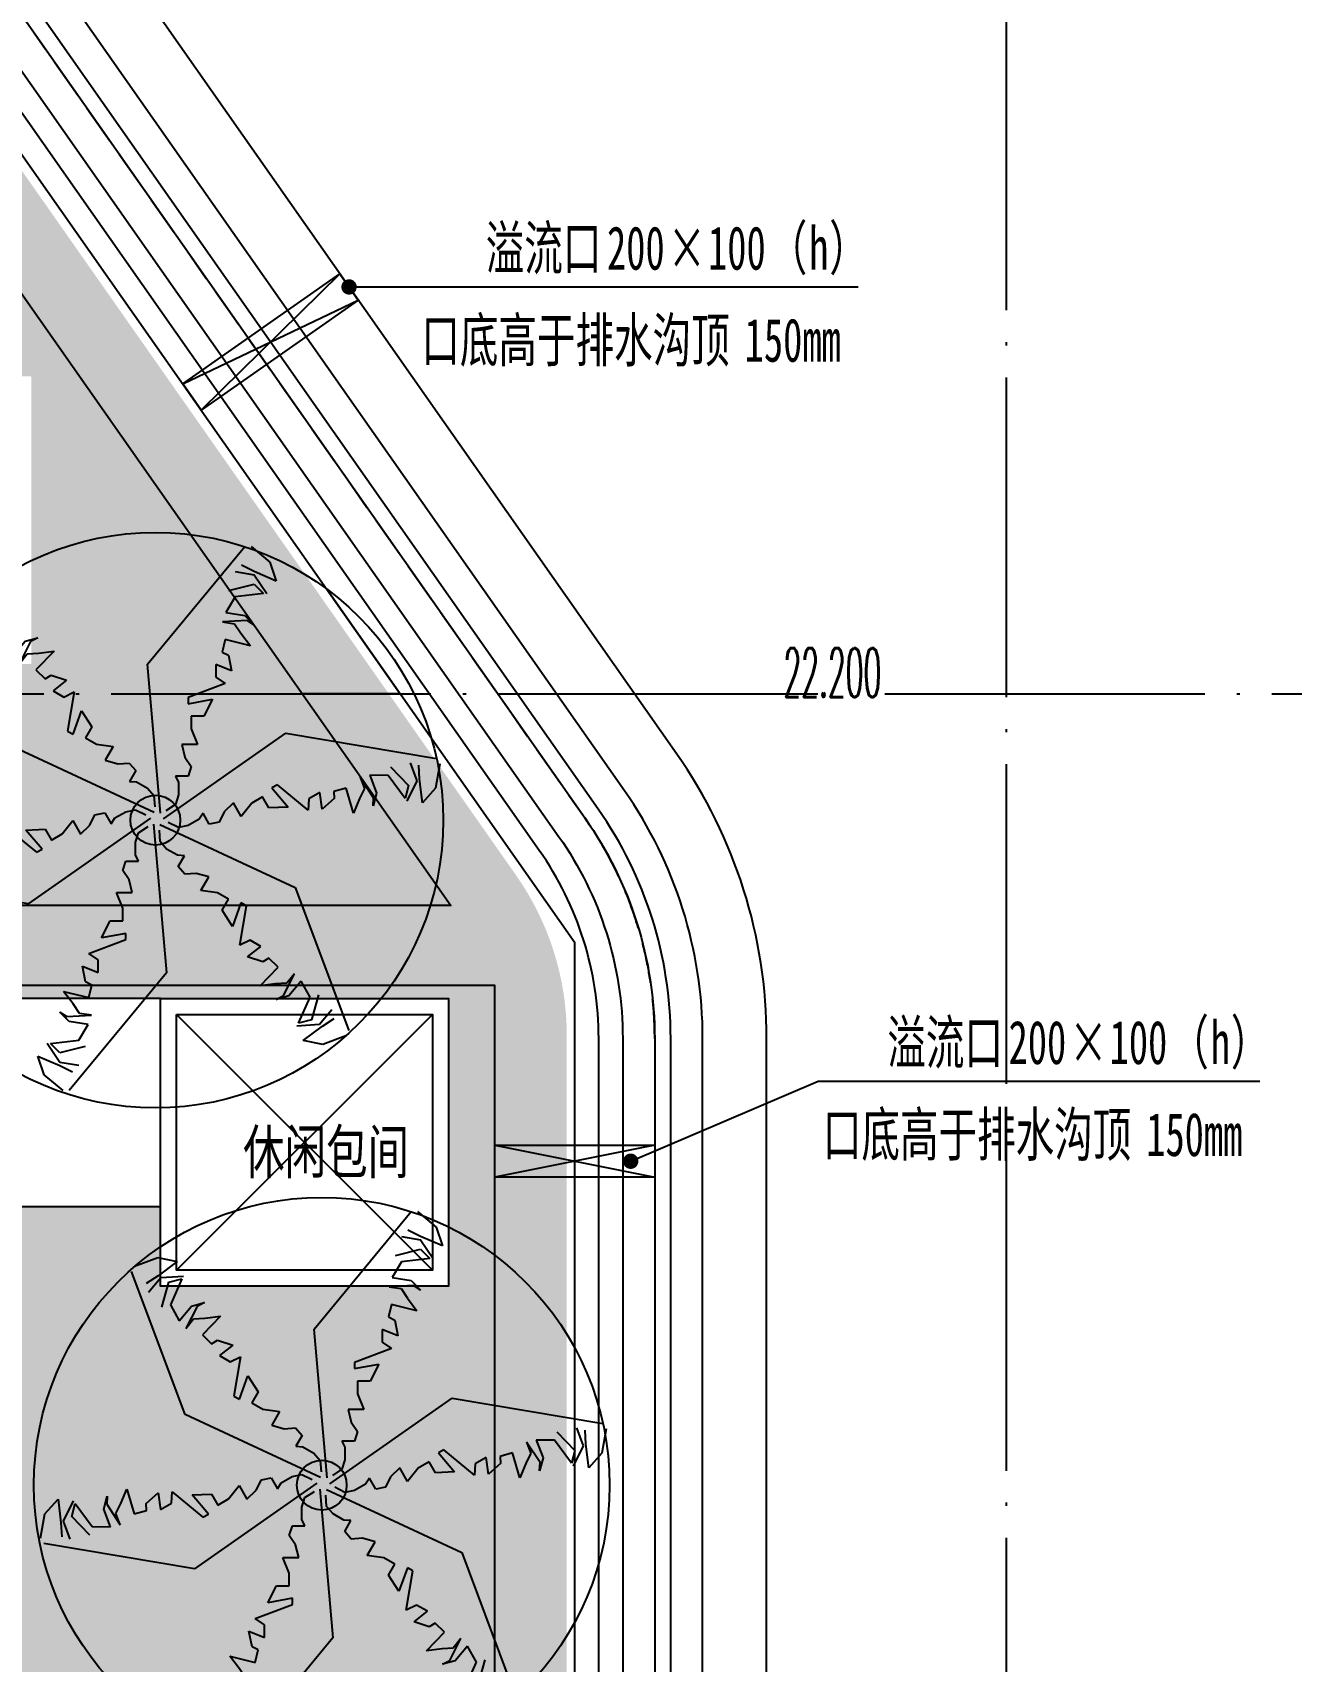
# Model space of a CAD drawing. Header units: millimetres. Extents: x 11476074 to 24729458, y -1239991 to 2813188.
# Drawn here: x 12598206 to 12606079, y 424360 to 434550 of the extents above; entities that cross this region are included whole.
import ezdxf

# ---------------------------------------------------------------- set-up
doc = ezdxf.new("R2010")
doc.units = ezdxf.units.MM
doc.header["$LTSCALE"] = 1000
doc.linetypes.add('DASH', pattern=[0.35, 0.25, -0.1])
doc.linetypes.add('DOTE', pattern=[2.4200000000000004, 2, -0.2, 0.02, -0.2])
for name, color, linetype in [('20220819景观提资', 11, 'Continuous'), ('A-ANNO-TEXT', 7, 'Continuous'), ('A-AXIS', 18, 'DOTE'), ('A-DETL-0001', 1, 'Continuous'), ('AXIS', 3, 'Continuous'), ('HZHZNEWPLOTLAYER#@$TT', 7, 'Continuous'), ('LA-DQ-evergreen', 116, 'Continuous'), ('LA-DQ-evergreen（图块层）', 116, 'Continuous'), ('LA-DQ-Q', 55, 'Continuous'), ('PUB_TEXT', 7, 'Continuous'), ('STAIR', 2, 'Continuous'), ('排水沟', 133, 'Continuous'), ('结构边线', 21, 'DASH')]:
    doc.layers.add(name, color=color, linetype=linetype)
doc.styles.add('_TCH_DIM', font='SIMPLEX.shx', dxfattribs={"width": 0.6, "bigfont": 'GBCBIG.shx'})
doc.styles.add('TITXV', font='', dxfattribs={"width": 0.7})
doc.styles.add('宋体', font='', dxfattribs={"width": 0.65})
doc.styles.get('TITXV').set_extended_font_data('SimSun')
doc.styles.get('宋体').set_extended_font_data('SimSun')

# ---------------------------------------------------------------- blocks, each defined once
blk = doc.blocks.new('假槟榔B')
at = {"layer": 'LA-DQ-Q'}
h = blk.add_hatch(color=256, dxfattribs=at)
edge = h.paths.add_edge_path()
edge.add_arc((-1.435496983584017, 0.3496158451307565), 129.75, 0, 360)
at = {"layer": 'LA-DQ-evergreen'}
for p, q in [((-41.74992257473059, 813.1572121257195, 1.232921340409665e-09), (464.1652411760297, 1427.649988962105, 1.232921340409665e-09)), ((496.9889041874558, 1427.64998894278, 1.232921340409665e-09), (595.4598063915037, 1345.646218211041, 1.232921340409665e-09)), ((414.9297900546808, 1296.443955752649, 1.232921340409665e-09), (513.4006922973786, 1280.043201606255, 1.232921340409665e-09)), ((513.4006922587287, 1296.443955742987, 1.232921340409665e-09), (447.7534530854318, 1329.245464064647, 1.232921340409665e-09)), ((628.2834694415797, 1247.241693313583, 1.232921340409665e-09), (513.4006922587287, 1296.443955742987, 1.232921340409665e-09)), ((513.4006922973786, 1280.043201606255, 1.232921340409665e-09), (579.0480183009058, 1181.638676728122, 1.232921340409665e-09)), ((595.4598063915037, 1345.646218211041, 1.232921340409665e-09), (628.2834694415797, 1247.241693313583, 1.232921340409665e-09)), ((382.1061270432547, 1198.039430855191, 1.232921340409665e-09), (513.4006922780536, 1230.840939167188, 1.232921340409665e-09)), ((513.4006922780536, 1230.840939167188, 1.232921340409665e-09), (562.6361433800776, 1181.638676728122, 1.232921340409665e-09)), ((-713.7527884359006, 368.7508363631787, 1.232921340409665e-09), (-992.9615616814699, 1114.132608778775, 1.232921340409665e-09)), ((-976.5497301660944, 1142.558734818129, 1.232921340409665e-09), (-856.2969303855207, 1186.835152302403, 1.232921340409665e-09)), ((-856.2969303855207, 1186.835152302403, 1.232921340409665e-09), (-754.6642804869916, 1166.059015864157, 1.232921340409665e-09)), ((-754.6642804869916, 1166.059015864157, 1.232921340409665e-09), (-854.716078231344, 1091.16874363285, 1.232921340409665e-09)), ((414.9297900933307, 1165.237922572182, 1.232921340409665e-09), (365.6943389719818, 1083.234151830664, 1.232921340409665e-09)), ((562.6361433800776, 1181.638676728122, 1.232921340409665e-09), (414.9297900933307, 1165.237922572182, 1.232921340409665e-09)), ((-854.716078231344, 1091.16874363285, 1.232921340409665e-09), (-915.9466373242904, 1050.717320939642, 1.232921340409665e-09)), ((-903.9515293913428, 1005.89044076344, 1.232921340409665e-09), (-840.5126085265074, 1082.968366550049, 1.232921340409665e-09)), ((-840.5126085265074, 1082.968366550049, 1.232921340409665e-09), (-722.4681271126028, 1090.618356151157, 1.232921340409665e-09)), ((-835.1425424460322, 928.2620522945654, 1.232921340409665e-09), (-797.9021993542556, 1058.367235311191, 1.232921340409665e-09)), ((-797.9021993542556, 1058.367235311191, 1.232921340409665e-09), (-730.6740645633545, 1076.405255540856, 1.232921340409665e-09)), ((-730.6740645633545, 1076.405255540856, 1.232921340409665e-09), (-790.3237715018913, 940.2874241779791, 1.232921340409665e-09)), ((477.4632868105546, 1041.050535662798, 1.232921340409665e-09), (349.2824640318286, 1034.031889372272, 1.232921340409665e-09)), ((349.2824640318286, 1034.031889372272, 1.232921340409665e-09), (411.8159608070273, 1024.649781516404, 1.232921340409665e-09)), ((365.6943389719818, 1083.234151830664, 1.232921340409665e-09), (464.1652411760297, 1066.833397684386, 1.232921340409665e-09)), ((411.8159608070273, 1024.649781516404, 1.232921340409665e-09), (444.6396237798035, 975.4475190483499, 1.232921340409665e-09)), ((464.1652411760297, 1066.833397684386, 1.232921340409665e-09), (513.4006922780536, 1017.631135235657, 1.232921340409665e-09)), ((513.4006922780536, 1017.631135235657, 1.232921340409665e-09), (477.4632868105546, 1041.050535662798, 1.232921340409665e-09)), ((-790.3237715018913, 940.2874241779791, 1.232921340409665e-09), (-743.924148403341, 856.6463873726316, 1.232921340409665e-09)), ((-680.4852275580633, 933.7243131687865, 1.232921340409665e-09), (-613.2570927669294, 951.762333369581, 1.232921340409665e-09)), ((-613.2570927669294, 951.762333369581, 1.232921340409665e-09), (-651.5075912384782, 932.349327481119, 1.232921340409665e-09)), ((362.5805096856784, 942.6460107653402, 1.232921340409665e-09), (346.1687215759885, 877.0429941605544, 1.232921340409665e-09)), ((493.8750749011524, 909.844502453343, 1.232921340409665e-09), (362.5805096856784, 942.6460107653402, 1.232921340409665e-09)), ((444.6396237798035, 975.4475190483499, 1.232921340409665e-09), (493.8750749011524, 909.844502453343, 1.232921340409665e-09)), ((-743.924148403341, 856.6463873726316, 1.232921340409665e-09), (-680.4852275580633, 933.7243131687865, 1.232921340409665e-09)), ((-651.5075912384782, 932.349327481119, 1.232921340409665e-09), (-709.5196766431909, 817.8321555330185, 1.232921340409665e-09)), ((-709.5196766431909, 817.8321555330185, 1.232921340409665e-09), (-670.1277845064178, 867.2966983966762, 1.232921340409665e-09)), ((-670.1277845064178, 867.2966983966762, 1.232921340409665e-09), (-611.1055438381154, 871.1216931779636, 1.232921340409665e-09)), ((-529.6739393423777, 880.9593362958403, 1.232921340409665e-09), (-623.7281614274252, 783.6556615623413, 1.232921340409665e-09)), ((-611.1055438381154, 871.1216931779636, 1.232921340409665e-09), (-529.6739393423777, 880.9593362958403, 1.232921340409665e-09)), ((346.1687215759885, 877.0429941605544, 1.232921340409665e-09), (378.9922977765091, 860.6422400239389, 1.232921340409665e-09)), ((378.9922977765091, 860.6422400239389, 1.232921340409665e-09), (395.4041726777796, 778.6384692534339, 1.232921340409665e-09)), ((-623.7281614274252, 783.6556615623413, 1.232921340409665e-09), (-575.1201765183359, 736.6411278694868, 1.232921340409665e-09)), ((25.96959606115706, 37.82755668158643, 1.232921340409665e-09), (-41.74992257473059, 813.1572121257195, 1.232921340409665e-09)), ((395.4041726777796, 778.6384692534339, 1.232921340409665e-09), (313.3450585452374, 811.4399775655475, 1.232921340409665e-09)), ((313.3450585452374, 811.4399775655475, 1.232921340409665e-09), (313.3450585645624, 745.8369609800866, 1.232921340409665e-09)), ((-575.1201765183359, 736.6411278694868, 1.232921340409665e-09), (-544.5049187035765, 756.8668016158044, 1.232921340409665e-09)), ((-544.5049187035765, 756.8668016158044, 1.232921340409665e-09), (-465.2816325938329, 730.0780168506317, 1.232921340409665e-09)), ((-465.2816325938329, 730.0780168506317, 1.232921340409665e-09), (-534.7181291179731, 675.4134935470065, 1.232921340409665e-09)), ((362.5805096665863, 713.0354526680894, 1.232921340409665e-09), (168.7524476759136, 640.4137898018816, 1.232921340409665e-09)), ((313.3450585645624, 745.8369609800866, 1.232921340409665e-09), (362.5805096665863, 713.0354526680894, 1.232921340409665e-09)), ((-534.7181291179731, 675.4134935470065, 1.232921340409665e-09), (-477.9042501829099, 642.6119852350093, 1.232921340409665e-09)), ((-477.9042501829099, 642.6119852350093, 1.232921340409665e-09), (-424.8795851545874, 668.8503825281514, 1.232921340409665e-09)), ((-424.8795851545874, 668.8503825281514, 1.232921340409665e-09), (-458.9014112495352, 464.6795254090102, 1.232921340409665e-09)), ((168.7524476759136, 640.4137898018816, 1.232921340409665e-09), (168.7524476952385, 607.6122815092094, 1.232921340409665e-09)), ((168.7524476952385, 607.6122815092094, 1.232921340409665e-09), (296.9331836244091, 631.0316819460131, 1.232921340409665e-09)), ((296.9331836244091, 631.0316819460131, 1.232921340409665e-09), (250.8115618280135, 542.0092648947611, 1.232921340409665e-09)), ((-430.4944717821199, 448.2787712819409, 1.232921340409665e-09), (-386.6858995263465, 570.996245122049, 1.232921340409665e-09)), ((-386.6858995263465, 570.996245122049, 1.232921340409665e-09), (-332.6510357710067, 486.5425404489506, 1.232921340409665e-09)), ((250.8115618280135, 542.0092648947611, 1.232921340409665e-09), (185.1642357858364, 542.0092649044236, 1.232921340409665e-09)), ((185.1642357858364, 542.0092649044236, 1.232921340409665e-09), (185.1642358051613, 476.4062483189628, 1.232921340409665e-09)), ((-458.9014112495352, 464.6795254090102, 1.232921340409665e-09), (-430.4944717821199, 448.2787712819409, 1.232921340409665e-09)), ((-332.6510357710067, 486.5425404489506, 1.232921340409665e-09), (-365.4746988017578, 429.6902883991133, 1.232921340409665e-09)), ((-365.4746988017578, 429.6902883991133, 1.232921340409665e-09), (-308.6608198857866, 396.8887801063247, 1.232921340409665e-09)), ((41.52330281236209, 7.077195489662699, 1.232921340409665e-09), (679.1187213133089, 453.3888466744684, 1.232921340409665e-09)), ((185.1642358051613, 476.4062483189628, 1.232921340409665e-09), (217.9878987972625, 394.4024775582366, 1.232921340409665e-09)), ((679.1187213133089, 453.3888466744684, 1.232921340409665e-09), (1464.242658290314, 322.4998510759324, 1.232921340409665e-09)), ((-8.43785126041621, 39.73283213283867, 1.232921340409665e-09), (-713.7527884359006, 368.7508363631787, 1.232921340409665e-09)), ((-308.6608198857866, 396.8887801063247, 1.232921340409665e-09), (-221.2316397114191, 384.3130207703216, 1.232921340409665e-09)), ((-221.2316397114191, 384.3130207703216, 1.232921340409665e-09), (-262.2611967681441, 313.2477433008607, 1.232921340409665e-09)), ((217.9878987972625, 394.4024775582366, 1.232921340409665e-09), (135.9287846838124, 394.402477567899, 1.232921340409665e-09)), ((135.9287846838124, 394.402477567899, 1.232921340409665e-09), (152.3405727744102, 328.7994609632296, 1.232921340409665e-09)), ((-262.2611967681441, 313.2477433008607, 1.232921340409665e-09), (-197.2414238071069, 294.6592604082543, 1.232921340409665e-09)), ((-197.2414238071069, 294.6592604082543, 1.232921340409665e-09), (-138.2191830808297, 298.4842552088667, 1.232921340409665e-09)), ((-138.2191830808297, 298.4842552088667, 1.232921340409665e-09), (-103.8146679345518, 259.6700985699426, 1.232921340409665e-09)), ((-103.8146679345518, 259.6700985699426, 1.232921340409665e-09), (-136.6383309650701, 202.8178465296514, 1.232921340409665e-09)), ((152.3405727744102, 328.7994609632296, 1.232921340409665e-09), (185.1642357858364, 279.5971985240467, 1.232921340409665e-09)), ((185.1642357858364, 279.5971985240467, 1.232921340409665e-09), (168.7524476952385, 230.3949360850966, 1.232921340409665e-09)), ((1224.364524960984, 278.7598494820995, 1.232921340409665e-09), (1318.418747084448, 181.4561747582629, 1.232921340409665e-09)), ((1325.997174878838, 299.5359859301243, 1.232921340409665e-09), (1361.0291562567, 206.0573059584713, 1.232921340409665e-09)), ((1375.232625980861, 214.2576830509352, 1.232921340409665e-09), (1370.815945842303, 287.5106140370481, 1.232921340409665e-09)), ((1480.654489805689, 294.0737250654493, 1.232921340409665e-09), (1458.872592267813, 167.7935368204489, 1.232921340409665e-09)), ((-136.6383309650701, 202.8178465296514, 1.232921340409665e-09), (-100.0254540275782, 200.6301930129994, 1.232921340409665e-09)), ((-100.0254540275782, 200.6301930129994, 1.232921340409665e-09), (-43.21157511183992, 167.8286846913397, 1.232921340409665e-09)), ((168.7524476952385, 230.3949360850966, 1.232921340409665e-09), (103.1051216530614, 230.3949360850966, 1.232921340409665e-09)), ((103.1051216530614, 230.3949360850966, 1.232921340409665e-09), (119.5169965738896, 197.5934277923079, 1.232921340409665e-09)), ((119.5169965738896, 197.5934277923079, 1.232921340409665e-09), (119.5169965932146, 131.9904111683136, 1.232921340409665e-09)), ((634.7697143969126, 184.7167352853576, 1.232921340409665e-09), (606.3627749292646, 168.3159811584046, 1.232921340409665e-09)), ((794.5759503119625, 53.16754107107408, 1.232921340409665e-09), (634.7697143969126, 184.7167352853576, 1.232921340409665e-09)), ((1136.086733501172, 117.6836790934904, 1.232921340409665e-09), (1065.917996146483, 225.1822047511814, 1.232921340409665e-09)), ((1065.917996146483, 225.1822047511814, 1.232921340409665e-09), (1089.059600765817, 166.3355540413177, 1.232921340409665e-09)), ((1212.369417028036, 233.932969315676, 1.232921340409665e-09), (1116.734342808137, 235.5702353700763, 1.232921340409665e-09)), ((1116.734342808137, 235.5702353700763, 1.232921340409665e-09), (1151.766324205324, 142.0915554467356, 1.232921340409665e-09)), ((1300.426063414896, 114.2158920895308, 1.232921340409665e-09), (1212.369417028036, 233.932969315676, 1.232921340409665e-09)), ((1318.418747084448, 181.4561747582629, 1.232921340409665e-09), (1300.426063414896, 114.2158920895308, 1.232921340409665e-09)), ((1361.0291562567, 206.0573059584713, 1.232921340409665e-09), (1308.63200088474, 100.0027914984385, 1.232921340409665e-09)), ((1390.063605341827, 90.16514837101568, 1.232921340409665e-09), (1375.232625980861, 214.2576830509352, 1.232921340409665e-09)), ((-43.21157511183992, 167.8286846913397, 1.232921340409665e-09), (-8.807157564908266, 129.0144841442816, 1.232921340409665e-09)), ((-8.807157564908266, 129.0144841442816, 1.232921340409665e-09), (-5.017943657934666, 69.97457857767586, 1.232921340409665e-09)), ((119.5169965932146, 131.9904111683136, 1.232921340409665e-09), (103.1051216726191, 82.78821132390294, 1.232921340409665e-09)), ((405.3058369040955, 90.1372051788494, 1.232921340409665e-09), (356.6978520143311, 43.12267146678641, 1.232921340409665e-09)), ((446.3353939608205, 19.07192775781732, 1.232921340409665e-09), (405.3058369040955, 90.1372051788494, 1.232921340409665e-09)), ((500.9409111237619, 88.49993913422804, 1.232921340409665e-09), (446.3353939608205, 19.07192775781732, 1.232921340409665e-09)), ((557.7547900588252, 121.3014474462252, 1.232921340409665e-09), (500.9409111237619, 88.49993913422804, 1.232921340409665e-09)), ((590.5784530702513, 64.44919540605042, 1.232921340409665e-09), (557.7547900588252, 121.3014474462252, 1.232921340409665e-09)), ((606.3627749292646, 168.3159811584046, 1.232921340409665e-09), (690.7349386219867, 69.01790772611275, 1.232921340409665e-09)), ((798.3651641993783, 112.2074466570048, 1.232921340409665e-09), (794.5759503119625, 53.16754107107408, 1.232921340409665e-09)), ((855.1790431344416, 145.0089549401309, 1.232921340409665e-09), (798.3651641993783, 112.2074466570048, 1.232921340409665e-09)), ((867.8016607237514, 57.54292335337959, 1.232921340409665e-09), (855.1790431344416, 145.0089549401309, 1.232921340409665e-09)), ((930.6130719319917, 112.7579093392706, 1.232921340409665e-09), (867.8016607237514, 57.54292335337959, 1.232921340409665e-09)), ((993.4245265459176, 167.972820105264, 1.232921340409665e-09), (928.4047536042053, 149.3843372513074, 1.232921340409665e-09)), ((928.4047536042053, 149.3843372513074, 1.232921340409665e-09), (930.6130719319917, 112.7579093392706, 1.232921340409665e-09)), ((1030.664869695669, 37.86763707897626, 1.232921340409665e-09), (993.4245265459176, 167.972820105264, 1.232921340409665e-09)), ((1062.861023070058, 113.3082968016388, 1.232921340409665e-09), (1030.664869695669, 37.86763707897626, 1.232921340409665e-09)), ((1089.059600765817, 166.3355540413177, 1.232921340409665e-09), (1062.861023070058, 113.3082968016388, 1.232921340409665e-09)), ((1151.766324205324, 142.0915554467356, 1.232921340409665e-09), (1133.773640555097, 74.85127277800348, 1.232921340409665e-09)), ((1133.773640555097, 74.85127277800348, 1.232921340409665e-09), (1136.086733501172, 117.6836790934904, 1.232921340409665e-09)), ((1458.872592267813, 167.7935368204489, 1.232921340409665e-09), (1390.063605341827, 90.16514837101568, 1.232921340409665e-09)), ((-27.29159186966717, 10.88774635340087, 1.232921340409665e-09), (-664.8870104090311, -435.4239048314048, 1.232921340409665e-09)), ((-342.4661411100533, -25.15772962360643, 1.232921340409665e-09), (-316.2675634145271, 27.86952761607245, 1.232921340409665e-09)), ((-316.2675634145271, 27.86952761607245, 1.232921340409665e-09), (-265.4512601776514, 38.25763340643607, 1.232921340409665e-09)), ((-265.4512601776514, 38.25763340643607, 1.232921340409665e-09), (-232.6275971469004, -18.59461863385513, 1.232921340409665e-09)), ((-232.6275971469004, -18.59461863385513, 1.232921340409665e-09), (-212.426595130004, 12.01923614228144, 1.232921340409665e-09)), ((-212.426595130004, 12.01923614228144, 1.232921340409665e-09), (-155.6127162335906, 44.82074443495367, 1.232921340409665e-09)), ((-155.6127162335906, 44.82074443495367, 1.232921340409665e-09), (-104.7964237658307, 55.20874375163112, 1.232921340409665e-09)), ((-104.7964237658307, 55.20874375163112, 1.232921340409665e-09), (-51.77175871841609, 28.97034647781402, 1.232921340409665e-09)), ((103.1051216726191, 82.78821132390294, 1.232921340409665e-09), (53.86967055127025, 49.98670304077677, 1.232921340409665e-09)), ((226.6583060922567, 5.945705720223486, 1.232921340409665e-09), (169.8444271378685, -26.85580258211121, 1.232921340409665e-09)), ((246.8593080705032, 36.55956045759376, 1.232921340409665e-09), (226.6583060922567, 5.945705720223486, 1.232921340409665e-09)), ((279.6829710816965, -20.2926915633725, 1.232921340409665e-09), (246.8593080705032, 36.55956045759376, 1.232921340409665e-09)), ((356.6978520143311, 43.12267146678641, 1.232921340409665e-09), (330.4992743381299, -9.904585763229989, 1.232921340409665e-09)), ((690.7349386219867, 69.01790772611275, 1.232921340409665e-09), (590.5784530702513, 64.44919540605042, 1.232921340409665e-09)), ((-1444.64088134421, -149.8285949580604, 1.232921340409665e-09), (-1375.831894437782, -72.20020651817322, 1.232921340409665e-09)), ((-1375.831894437782, -72.20020651817322, 1.232921340409665e-09), (-1361.000915057259, -196.2927412078716, 1.232921340409665e-09)), ((-1346.797445352422, -188.0923641347326, 1.232921340409665e-09), (-1294.40028996137, -82.03784965537488, 1.232921340409665e-09)), ((-1137.534613243304, -124.1266135842307, 1.232921340409665e-09), (-1119.541929612402, -56.88633092516102, 1.232921340409665e-09)), ((-1119.541929612402, -56.88633092516102, 1.232921340409665e-09), (-1121.855022597127, -99.71873723110184, 1.232921340409665e-09)), ((-1048.629312166013, -95.34335496812128, 1.232921340409665e-09), (-1016.433158772299, -19.90269521658774, 1.232921340409665e-09)), ((-1016.433158772299, -19.90269521658774, 1.232921340409665e-09), (-979.1928156416398, -150.0078782717464, 1.232921340409665e-09)), ((-916.3813610279467, -94.79296747688204, 1.232921340409665e-09), (-853.5699498001486, -39.57798149087466, 1.232921340409665e-09)), ((-853.5699498001486, -39.57798149087466, 1.232921340409665e-09), (-840.9473322110716, -127.0440130969509, 1.232921340409665e-09)), ((-784.1334532760084, -94.24250480427872, 1.232921340409665e-09), (-780.3442393497098, -35.20259920868557, 1.232921340409665e-09)), ((-780.3442393497098, -35.20259920868557, 1.232921340409665e-09), (-620.5380034539849, -166.7517934326315, 1.232921340409665e-09)), ((-676.5032277179416, -51.05296589271165, 1.232921340409665e-09), (-576.3467421468813, -46.48425354354549, 1.232921340409665e-09)), ((-592.1310640058946, -150.3510392960161, 1.232921340409665e-09), (-676.5032277179416, -51.05296589271165, 1.232921340409665e-09)), ((-576.3467421468813, -46.48425354354549, 1.232921340409665e-09), (-543.5230791354552, -103.3365055934992, 1.232921340409665e-09)), ((-543.5230791354552, -103.3365055934992, 1.232921340409665e-09), (-486.7092002197169, -70.53499727183953, 1.232921340409665e-09)), ((-486.7092002197169, -70.53499727183953, 1.232921340409665e-09), (-432.1036830565426, -1.106985905091278, 1.232921340409665e-09)), ((-432.1036830565426, -1.106985905091278, 1.232921340409665e-09), (-391.0741259804927, -72.17226333578583, 1.232921340409665e-09)), ((-391.0741259804927, -72.17226333578583, 1.232921340409665e-09), (-342.4661411100533, -25.15772962360643, 1.232921340409665e-09)), ((-105.2852856891695, -114.0254693251336, 1.232921340409665e-09), (-88.87341074901633, -64.82326948072296, 1.232921340409665e-09)), ((-88.87341074901633, -64.82326948072296, 1.232921340409665e-09), (-39.63795962766744, -32.02176116872579, 1.232921340409665e-09)), ((-11.73788513778709, -19.86261481919792, 1.232921340409665e-09), (55.98163347877562, -795.192270263331, 1.232921340409665e-09)), ((23.03886848851107, -111.0495423108805, 1.232921340409665e-09), (19.24965456221253, -52.00963671528734, 1.232921340409665e-09)), ((22.66956218401901, -21.76789028011262, 1.232921340409665e-09), (727.9844993592706, -350.7858945103362, 1.232921340409665e-09)), ((119.0281346701086, -37.24380190856755, 1.232921340409665e-09), (66.00346968066879, -11.00540461530909, 1.232921340409665e-09)), ((169.8444271378685, -26.85580258211121, 1.232921340409665e-09), (119.0281346701086, -37.24380190856755, 1.232921340409665e-09)), ((330.4992743381299, -9.904585763229989, 1.232921340409665e-09), (279.6829710816965, -20.2926915633725, 1.232921340409665e-09)), ((-1466.422778901411, -276.1087832127232, 1.232921340409665e-09), (-1444.64088134421, -149.8285949580604, 1.232921340409665e-09)), ((-1304.187036122195, -163.4912328958744, 1.232921340409665e-09), (-1286.194352471968, -96.25095024635084, 1.232921340409665e-09)), ((-1210.132814076031, -260.794907619711, 1.232921340409665e-09), (-1304.187036122195, -163.4912328958744, 1.232921340409665e-09)), ((-1286.194352471968, -96.25095024635084, 1.232921340409665e-09), (-1198.137706104433, -215.9680274628336, 1.232921340409665e-09)), ((-1102.502631884767, -217.6052935172338, 1.232921340409665e-09), (-1137.534613243304, -124.1266135842307, 1.232921340409665e-09)), ((-1121.855022597127, -99.71873723110184, 1.232921340409665e-09), (-1051.686285203788, -207.217262898339, 1.232921340409665e-09)), ((-1074.827889822889, -148.3706121981377, 1.232921340409665e-09), (-1048.629312166013, -95.34335496812128, 1.232921340409665e-09)), ((-1051.686285203788, -207.217262898339, 1.232921340409665e-09), (-1074.827889822889, -148.3706121981377, 1.232921340409665e-09)), ((-979.1928156416398, -150.0078782717464, 1.232921340409665e-09), (-914.1730426612776, -131.4193953694776, 1.232921340409665e-09)), ((-914.1730426612776, -131.4193953694776, 1.232921340409665e-09), (-916.3813610279467, -94.79296747688204, 1.232921340409665e-09)), ((-840.9473322110716, -127.0440130969509, 1.232921340409665e-09), (-784.1334532760084, -94.24250480427872, 1.232921340409665e-09)), ((-620.5380034539849, -166.7517934326315, 1.232921340409665e-09), (-592.1310640058946, -150.3510392960161, 1.232921340409665e-09)), ((-105.2852856696118, -179.6284859395819, 1.232921340409665e-09), (-105.2852856891695, -114.0254693251336, 1.232921340409665e-09)), ((57.44328601611778, -149.8637428482762, 1.232921340409665e-09), (23.03886848851107, -111.0495423108805, 1.232921340409665e-09)), ((114.257164951181, -182.6652511602733, 1.232921340409665e-09), (57.44328601611778, -149.8637428482762, 1.232921340409665e-09)), ((-1361.000915057259, -196.2927412078716, 1.232921340409665e-09), (-1356.584234918701, -269.5456721842056, 1.232921340409665e-09)), ((-1311.765463955235, -281.5710440772818, 1.232921340409665e-09), (-1346.797445352422, -188.0923641347326, 1.232921340409665e-09)), ((-1198.137706104433, -215.9680274628336, 1.232921340409665e-09), (-1102.502631884767, -217.6052935172338, 1.232921340409665e-09)), ((-170.9325248622335, -261.6322566906456, 1.232921340409665e-09), (-154.5207367718685, -212.4299942322541, 1.232921340409665e-09)), ((-154.5207367718685, -212.4299942322541, 1.232921340409665e-09), (-88.87341074901633, -212.4299942225916, 1.232921340409665e-09)), ((-88.87341074901633, -212.4299942225916, 1.232921340409665e-09), (-105.2852856696118, -179.6284859395819, 1.232921340409665e-09)), ((150.8700418693479, -184.8529046865879, 1.232921340409665e-09), (114.257164951181, -182.6652511602733, 1.232921340409665e-09)), ((118.0463788385969, -241.7051567171002, 1.232921340409665e-09), (150.8700418693479, -184.8529046865879, 1.232921340409665e-09)), ((152.4508939848747, -280.5193133464782, 1.232921340409665e-09), (118.0463788385969, -241.7051567171002, 1.232921340409665e-09)), ((-664.8870104090311, -435.4239048314048, 1.232921340409665e-09), (-1450.010947386036, -304.5349092328688, 1.232921340409665e-09)), ((-138.1088618703652, -310.8345191200497, 1.232921340409665e-09), (-170.9325248622335, -261.6322566906456, 1.232921340409665e-09)), ((-121.6970737797674, -376.437535715173, 1.232921340409665e-09), (-138.1088618703652, -310.8345191200497, 1.232921340409665e-09)), ((211.4731347307097, -276.6943185555283, 1.232921340409665e-09), (152.4508939848747, -280.5193133464782, 1.232921340409665e-09)), ((276.4929076915141, -295.2828014481347, 1.232921340409665e-09), (211.4731347307097, -276.6943185555283, 1.232921340409665e-09)), ((235.463350615697, -366.3480789078167, 1.232921340409665e-09), (276.4929076915141, -295.2828014481347, 1.232921340409665e-09)), ((-170.9325248622335, -458.4413064565742, 1.232921340409665e-09), (-203.7561878543347, -376.437535715173, 1.232921340409665e-09)), ((-203.7561878543347, -376.437535715173, 1.232921340409665e-09), (-121.6970737797674, -376.437535715173, 1.232921340409665e-09)), ((322.8925307900645, -378.9238382439362, 1.232921340409665e-09), (235.463350615697, -366.3480789078167, 1.232921340409665e-09)), ((379.7064097444527, -411.7253465366084, 1.232921340409665e-09), (322.8925307900645, -378.9238382439362, 1.232921340409665e-09)), ((346.8827467330266, -468.5775985962246, 1.232921340409665e-09), (379.7064097444527, -411.7253465366084, 1.232921340409665e-09)), ((727.9844993592706, -350.7858945103362, 1.232921340409665e-09), (1007.193272585748, -1096.167666945257, 1.232921340409665e-09)), ((-170.9325248622335, -524.0443230612436, 1.232921340409665e-09), (-170.9325248622335, -458.4413064565742, 1.232921340409665e-09)), ((400.9176104303915, -553.0313032595441, 1.232921340409665e-09), (346.8827467330266, -468.5775985962246, 1.232921340409665e-09)), ((444.7261827054899, -430.3138294388773, 1.232921340409665e-09), (400.9176104303915, -553.0313032595441, 1.232921340409665e-09)), ((439.1112960975152, -650.8854406657629, 1.232921340409665e-09), (473.1331221342552, -446.7145836045966, 1.232921340409665e-09)), ((473.1331221342552, -446.7145836045966, 1.232921340409665e-09), (444.7261827054899, -430.3138294388773, 1.232921340409665e-09)), ((-282.7014727201313, -613.0667400931707, 1.232921340409665e-09), (-236.5798508657608, -524.0443230420351, 1.232921340409665e-09)), ((-154.5207367718685, -589.6473396660294, 1.232921340409665e-09), (-282.7014727201313, -613.0667400931707, 1.232921340409665e-09)), ((-236.5798508657608, -524.0443230420351, 1.232921340409665e-09), (-170.9325248622335, -524.0443230612436, 1.232921340409665e-09)), ((-154.5207367718685, -622.4488479587017, 1.232921340409665e-09), (-154.5207367718685, -589.6473396660294, 1.232921340409665e-09)), ((-348.3487987623084, -695.0705108153634, 1.232921340409665e-09), (-154.5207367718685, -622.4488479587017, 1.232921340409665e-09)), ((492.1359611065127, -624.6470434014918, 1.232921340409665e-09), (439.1112960975152, -650.8854406657629, 1.232921340409665e-09)), ((479.5133435172029, -712.1130750075681, 1.232921340409665e-09), (548.949840041576, -657.448551684618, 1.232921340409665e-09)), ((548.949840041576, -657.448551684618, 1.232921340409665e-09), (492.1359611065127, -624.6470434014918, 1.232921340409665e-09)), ((-364.7605868335813, -842.677298161434, 1.232921340409665e-09), (-381.1724617350847, -760.6735274007078, 1.232921340409665e-09)), ((-381.1724617350847, -760.6735274007078, 1.232921340409665e-09), (-299.1133476216346, -793.475035712705, 1.232921340409665e-09)), ((-299.1133476409595, -727.8720191273605, 1.232921340409665e-09), (-348.3487987623084, -695.0705108153634, 1.232921340409665e-09)), ((-299.1133476216346, -793.475035712705, 1.232921340409665e-09), (-299.1133476409595, -727.8720191273605, 1.232921340409665e-09)), ((558.7366296271794, -738.9018597534159, 1.232921340409665e-09), (479.5133435172029, -712.1130750075681, 1.232921340409665e-09)), ((589.3518874803558, -718.6761860070983, 1.232921340409665e-09), (558.7366296271794, -738.9018597534159, 1.232921340409665e-09)), ((637.9598723314703, -765.6907197191613, 1.232921340409665e-09), (589.3518874803558, -718.6761860070983, 1.232921340409665e-09)), ((55.98163347877562, -795.192270263331, 1.232921340409665e-09), (-449.9335302524269, -1409.685047099716, 1.232921340409665e-09)), ((-331.9370106717106, -859.0780523174908, 1.232921340409665e-09), (-364.7605868335813, -842.677298161434, 1.232921340409665e-09)), ((543.9056502466556, -862.9943944624392, 1.232921340409665e-09), (637.9598723314703, -765.6907197191613, 1.232921340409665e-09)), ((665.7393022007309, -914.3843856380554, 1.232921340409665e-09), (723.7513876054436, -799.86721367063, 1.232921340409665e-09)), ((723.7513876054436, -799.86721367063, 1.232921340409665e-09), (684.3594954493456, -849.3317565342877, 1.232921340409665e-09)), ((758.1558593076188, -838.6814455197891, 1.232921340409665e-09), (694.7169384621084, -915.759371306398, 1.232921340409665e-09)), ((804.5554824061692, -922.3224823252531, 1.232921340409665e-09), (758.1558593076188, -838.6814455197891, 1.232921340409665e-09)), ((-479.6433639968745, -891.879560610163, 1.232921340409665e-09), (-348.3487987429835, -924.6810689126141, 1.232921340409665e-09)), ((-430.4079128757585, -957.4825772052864, 1.232921340409665e-09), (-479.6433639968745, -891.879560610163, 1.232921340409665e-09)), ((-348.3487987429835, -924.6810689126141, 1.232921340409665e-09), (-331.9370106717106, -859.0780523174908, 1.232921340409665e-09)), ((625.3372547423933, -853.1567513252376, 1.232921340409665e-09), (543.9056502466556, -862.9943944624392, 1.232921340409665e-09)), ((684.3594954493456, -849.3317565342877, 1.232921340409665e-09), (625.3372547423933, -853.1567513252376, 1.232921340409665e-09)), ((627.4888037291821, -933.797391526401, 1.232921340409665e-09), (665.7393022007309, -914.3843856380554, 1.232921340409665e-09)), ((694.7169384621084, -915.759371306398, 1.232921340409665e-09), (627.4888037291821, -933.797391526401, 1.232921340409665e-09)), ((744.9057754867245, -1058.440313697793, 1.232921340409665e-09), (804.5554824061692, -922.3224823252531, 1.232921340409665e-09)), ((849.3742534082849, -910.2971104418393, 1.232921340409665e-09), (812.1339102392085, -1040.402293497114, 1.232921340409665e-09)), ((-499.1689813544508, -999.6661933828145, 1.232921340409665e-09), (-463.2315758869518, -1023.085593819735, 1.232921340409665e-09)), ((-449.9335302524269, -1048.868455821881, 1.232921340409665e-09), (-499.1689813544508, -999.6661933828145, 1.232921340409665e-09)), ((-463.2315758869518, -1023.085593819735, 1.232921340409665e-09), (-335.0507531277835, -1016.066947509884, 1.232921340409665e-09)), ((-397.5842498643324, -1006.684839663678, 1.232921340409665e-09), (-430.4079128757585, -957.4825772052864, 1.232921340409665e-09)), ((-335.0507531277835, -1016.066947509884, 1.232921340409665e-09), (-397.5842498643324, -1006.684839663678, 1.232921340409665e-09)), ((918.1832403149456, -987.9254989010515, 1.232921340409665e-09), (854.7443194694351, -1065.003424687544, 1.232921340409665e-09)), ((-351.4626280099619, -1065.269209968275, 1.232921340409665e-09), (-449.9335302524269, -1048.868455821881, 1.232921340409665e-09)), ((-400.698079131078, -1147.272980719339, 1.232921340409665e-09), (-351.4626280099619, -1065.269209968275, 1.232921340409665e-09)), ((854.7443194694351, -1065.003424687544, 1.232921340409665e-09), (736.6998380362056, -1072.653414288769, 1.232921340409665e-09)), ((812.1339102392085, -1040.402293497114, 1.232921340409665e-09), (744.9057754867245, -1058.440313697793, 1.232921340409665e-09)), ((768.8959914299194, -1148.094074021094, 1.232921340409665e-09), (868.9477891742717, -1073.203801789787, 1.232921340409665e-09)), ((868.9477891742717, -1073.203801789787, 1.232921340409665e-09), (930.1783482476603, -1032.752379077137, 1.232921340409665e-09)), ((-499.1689813544508, -1262.078259753529, 1.232921340409665e-09), (-564.816307377303, -1163.673734865733, 1.232921340409665e-09)), ((-548.4044324757997, -1163.673734865733, 1.232921340409665e-09), (-400.698079131078, -1147.272980719339, 1.232921340409665e-09)), ((-499.1689813544508, -1212.875997314462, 1.232921340409665e-09), (-548.4044324757997, -1163.673734865733, 1.232921340409665e-09)), ((-367.8744161005598, -1180.074489012128, 1.232921340409665e-09), (-499.1689813544508, -1212.875997314462, 1.232921340409665e-09)), ((870.5286413091235, -1168.870210449677, 1.232921340409665e-09), (768.8959914299194, -1148.094074021094, 1.232921340409665e-09)), ((990.7814411090221, -1124.593792975065, 1.232921340409665e-09), (870.5286413091235, -1168.870210449677, 1.232921340409665e-09)), ((-614.0517584986519, -1229.276751460857, 1.232921340409665e-09), (-499.1689813544508, -1278.479013909586, 1.232921340409665e-09)), ((-581.2280954679009, -1327.681276348652, 1.232921340409665e-09), (-614.0517584986519, -1229.276751460857, 1.232921340409665e-09)), ((-400.698079131078, -1278.479013899807, 1.232921340409665e-09), (-499.1689813544508, -1262.078259753529, 1.232921340409665e-09)), ((-482.757193263853, -1409.685047099716, 1.232921340409665e-09), (-581.2280954679009, -1327.681276348652, 1.232921340409665e-09)), ((-499.1689813544508, -1278.479013909586, 1.232921340409665e-09), (-433.5217421231791, -1311.280522182933, 1.232921340409665e-09))]:
    blk.add_line(p, q, dxfattribs=at)
at = {"layer": 'LA-DQ-Q'}
for radius in [1499.997375965969, 129.75]:
    blk.add_circle((-1.435496983584017, 0.3496158451307565, 1.232921340409665e-09), radius, dxfattribs=at)
blk = doc.blocks.new('A$C2E1F4B8B')
at = {"layer": '20220819景观提资'}
h = blk.add_hatch(dxfattribs=at)
h.set_pattern_fill('草坪或沼泽', color=68, scale=200)
h.set_pattern_definition([(0, (-25387.84065785818, -126494.3412717869), (800, 800), [120, -24, 32, -24, 120, -480]), (0, (-25427.84065785818, -126470.3412717869), (800, 800), [80, -60, 120, -60, 80, -400]), (0, (-25147.84065785818, -126150.3412717869), (800, 800), [100, -40, 100, -560]), (0, (-25547.84065785818, -125990.3412717869), (800, 800), [40, -80, 40, -640]), (90, (-25467.84065785818, -125990.3412717869), (-799.9999999999999, 800), [72, -728]), (90, (-25227.84065785818, -126470.3412717869), (-799.9999999999999, 800), [80, -720]), (90, (-25027.84065785818, -126150.3412717869), (-799.9999999999999, 800), [80, -720]), (45, (-25123.84065785818, -126478.3412717869), (8.881784197001252e-14, 800.0000000152198), [80, -1051.3708496]), (135, (-25331.84065785818, -126478.3412717869), (-800.0000000152198, 8.881784197001252e-14), [80, -1051.3708496]), (63.43494882, (-25147.84065785818, -126474.3412717869), (4.07989197981351e-08, 800.0000000000751), [79.99999999999966, -1708.854381599994]), (75.96375653, (-25187.84065785818, -126470.3412717869), (2.895186312912301e-08, 799.9999998801562), [80, -3218.4845008]), (75.96375653, (-24987.84065785818, -126150.3412717869), (2.895186312912301e-08, 799.9999998801562), [64, -3234.4845008]), (75.96375653, (-25451.84065785818, -125990.3412717869), (2.895186312912301e-08, 799.9999998801562), [56.00000000000001, -3242.4845008]), (104.03624347, (-25267.84065785818, -126470.3412717869), (-2.895177431128104e-08, 799.9999998801561), [80, -3218.4845008]), (104.03624347, (-25067.84065785818, -126150.3412717869), (-2.895177431128104e-08, 799.9999998801561), [64, -3234.4845008]), (104.03624347, (-25483.84065785818, -125990.3412717869), (-2.895177431128104e-08, 799.9999998801561), [56.00000000000001, -3242.4845008]), (116.5650512, (-25307.84065785818, -126474.3412717869), (-3.200518516877082e-07, 800.0000000000751), [79.99999999999966, -1708.853438159995])])
edge = h.paths.add_edge_path()
edge.add_arc((44235.03302104585, 65460.19666857913), 1750.281827330589, 359.9999999999981, 395.0919296702629)
edge.add_line((45667.16734756716, 66466.41620023368), (38842.05902526341, 76200.00064780674))
edge.add_line((38842.05902526341, 76200.00064780674), (37506.00188682973, 76200.00064780674))
edge.add_line((37506.00188682973, 76200.00064780674), (37234.90337568149, 76200.00064780674))
edge.add_line((37234.90337568149, 76200.00064780674), (37234.90337564051, 77700.00064878678))
edge.add_line((37234.90337564051, 77700.00064878678), (35934.90337568149, 77700.00064864435))
edge.add_line((35934.90337568149, 77700.00064864435), (34734.90337615088, 77700.00064864196))
edge.add_line((34734.90337615088, 77700.00064864196), (34734.90337615088, 85100.00064847118))
edge.add_line((34734.90337615088, 85100.00064847118), (34979.15078326128, 85192.41365964763))
edge.add_line((34979.15078326128, 85192.41365964763), (32340.76100268587, 83499.46398145228))
edge.add_line((32340.76100268587, 83499.46398145228), (32534.90337567963, 83500.0006484706))
edge.add_line((32534.90337567963, 83500.0006484706), (28299.1942888163, 83500.0006484706))
edge.add_line((28299.1942888163, 83500.0006484706), (28299.1942888163, 81108.01779704524))
edge.add_line((28299.1942888163, 81108.01779704524), (28299.1942888163, 78471.41128980304))
edge.add_line((28299.1942888163, 78471.41128980304), (32556.41195427999, 78468.58075166022))
edge.add_line((32556.41195427999, 78468.58075166022), (32556.41195427999, 73287.2103908073))
edge.add_line((32556.41195427999, 73287.2103908073), (35556.41195427999, 73287.2103908073))
edge.add_line((35556.41195427999, 73287.2103908073), (35556.41195427999, 72687.21039080725))
edge.add_line((35556.41195427999, 72687.21039080725), (38201.07197054662, 72687.21039080719))
edge.add_line((38201.07197054662, 72687.21039080719), (38201.07197054662, 73587.21039080719))
edge.add_line((38201.07197054662, 73587.21039080719), (40001.07197054662, 73587.21039080719))
edge.add_line((40001.07197054662, 73587.21039080719), (40001.07197054662, 71787.21039080719))
edge.add_line((40001.07197054662, 71787.21039080719), (38201.07197054662, 71787.21039080719))
edge.add_line((38201.07197054662, 71787.21039080719), (33618.63280291297, 71787.21039080725))
edge.add_line((33618.63280291297, 71787.21039080725), (33618.63280291297, 72687.2103908073))
edge.add_line((33618.63280291297, 72687.2103908073), (32556.41195427999, 72687.2103908073))
edge.add_line((32556.41195427999, 72687.2103908073), (32556.41195427999, 73287.2103908073))
edge.add_line((32556.41195427999, 73287.2103908073), (32556.41195427999, 78468.58075166022))
edge.add_line((32556.41195427999, 78468.58075166022), (28299.1942888163, 78471.41128980304))
edge.add_line((28299.1942888163, 78471.41128980304), (28299.1942888163, 81108.01779704524))
edge.add_line((28299.1942888163, 81108.01779704524), (28299.1942888163, 83500.0006484706))
edge.add_line((28299.1942888163, 83500.0006484706), (32768.9294820521, 84300.00064870104))
edge.add_line((32768.9294820521, 84300.00064870104), (33817.1908488404, 84300.00064870104))
edge.add_line((33817.1908488404, 84300.00064870104), (34979.15078326128, 85192.41365964763))
edge.add_line((34979.15078326128, 85192.41365964763), (36171.93788168393, 86028.88482753438))
edge.add_line((36171.93788168393, 86028.88482753438), (33186.35082904622, 90286.3882864039))
edge.add_line((33186.35082904622, 90286.3882864039), (26614.80795762874, 85677.89035335666))
edge.add_arc((24692.27143556066, 88307.12063614314), 3257.145768707182, 271.3534578363299, 306.1748867744918, ccw=False)
edge.add_line((24769.20553999394, 85050.88358976843), (22434.90337610617, 85050.00064880704))
edge.add_arc((22408.27459586971, 82298.71859098191), 2751.41092053647, 89.44546976635137, 125.0366461313441)
edge.add_line((20828.68891207501, 84551.5326359488), (19610.36785474047, 83697.14726794005))
edge.add_arc((20198.54149036668, 80755.37029179418), 3000.000000504608, 35.03463536420662, 101.30652853263098, ccw=False)
edge.add_line((22654.95699187182, 82477.58482169168), (34282.36221253499, 65893.27553032362))
edge.add_arc((31825.94671132974, 64171.06100086292), 3000.000000007833, -54.965364639041525, 35.034635360664026, ccw=False)
edge.add_line((33548.16124080308, 61714.64549966651), (27598.92720438167, 57543.58515107376))
edge.add_arc((25876.71267491952, 60000.00065226614), 2999.999999998135, 270, 305.03463536082774, ccw=False)
edge.add_line((25876.71267491952, 57000.00065226789), (6534.903375452384, 57000.00065226801))
edge.add_arc((6534.903375452384, 60000.00065226801), 3000, 180, 270, ccw=False)
edge.add_line((3534.903375452384, 60000.00065226801), (3534.903375877067, 67789.64020911691))
edge.add_line((3534.903375877067, 67789.64020911691), (2225.692439511418, 66888.5942003557))
edge.add_arc((4120.704716337845, 64580.63048071286), 2986.263226929347, 129.3885766251655, 178.9922445954067)
edge.add_line((1134.903393598273, 64633.15211089753), (1134.903359249234, 55900.00066800026))
edge.add_line((1134.903359249234, 55900.00066800026), (5084.903371440247, 55900.00065226801))
edge.add_line((5084.903371440247, 55900.00065226801), (31718.62036191672, 55900.00065226801))
edge.add_line((31718.62036191672, 55900.00065226801), (31718.62036191672, 58600.00065226801))
edge.add_line((31718.62036191672, 58600.00065226801), (30245.18492887542, 58600.00065226801))
edge.add_line((30245.18492887542, 58600.00065226801), (30245.18492887542, 59000.00065226801))
edge.add_line((30245.18492887542, 59000.00065226801), (35469.94578374922, 59000.00065226801))
edge.add_line((35469.94578374922, 59000.00065226801), (35469.94578374922, 60499.95192970871))
edge.add_line((35469.94578374922, 60499.95192970871), (33405.96512493119, 60499.95397467166))
edge.add_line((33405.96512493119, 60499.95397467166), (33405.96512493119, 60899.95397467166))
edge.add_line((33405.96512493119, 60899.95397467166), (40285.23510343395, 60899.94715878792))
edge.add_line((40285.23510343395, 60899.94715878792), (40285.23964710534, 60899.94715880201))
edge.add_line((40285.23964710534, 60899.94715880201), (40285.23964710534, 61499.95274876029))
edge.add_line((40285.23964710534, 61499.95274876029), (42085.23964710534, 61499.95274876029))
edge.add_line((42085.23964710534, 61499.95274876029), (42085.23964710534, 60899.89944822114))
edge.add_line((42085.23964710534, 60899.89944822114), (45985.31484837644, 60899.81084136612))
edge.add_line((45985.31484837644, 60899.81084136612), (45985.31484837644, 65460.19666857907))
h.paths.add_polyline_path([(35284.90232702345, 75502.28238839738), (35284.90232702345, 76102.28238839738), (37084.90232702345, 76102.28238839738), (37084.90232702345, 75502.28238839738)], flags=16)
h.paths.add_polyline_path([(34684.90232702531, 76202.28238839738), (34684.90232702531, 77500.00064870104), (36484.90232702531, 77500.00064870104), (36484.90232702531, 76202.28238839738)], flags=16)
h.paths.add_polyline_path([(36184.90232702345, 74802.28238839738), (34384.90232702345, 74802.28238839738), (34384.90232702345, 75402.28238839738), (36184.90232702345, 75402.28238839738)], flags=16)
h.paths.add_polyline_path([(36184.90232702345, 74102.28238839738), (34384.90232702345, 74102.28238839738), (34384.90232702345, 74702.28238839738), (36184.90232702345, 74702.28238839738)], flags=16)
h.paths.add_polyline_path([(35556.41195427999, 73387.26369134634), (33756.41195427999, 73387.26369134634), (33756.41195427999, 73987.26369134634), (35556.41195427999, 73987.26369134634)], flags=16)
h.paths.add_polyline_path([(35556.41195427999, 73287.2103908073), (35556.41195427999, 72687.2103908073), (32556.41195427999, 72687.2103908073), (32556.41195427999, 73287.2103908073)], flags=17)
h.paths.add_polyline_path([(36335.92681469209, 71087.21039080719), (34535.92681469209, 71087.21039080719), (34535.92681469209, 71687.21039080719), (36335.92681469209, 71687.21039080719)], flags=16)
h.paths.add_polyline_path([(36335.92681469209, 70387.21039080719), (34835.92681469209, 70387.21039080719), (34835.92681469209, 70987.21039080719), (36335.92681469209, 70987.21039080719)], flags=16)
h.paths.add_polyline_path([(36635.92681469209, 69687.21039080719), (34835.92681469209, 69687.21039080719), (34835.92681469209, 70287.21039080719), (36635.92681469209, 70287.21039080719)], flags=16)
h.paths.add_polyline_path([(36635.92681469209, 67787.21039080719), (36635.92681469209, 69587.21039080719), (42635.92681469209, 69587.21039080719), (42635.92681469209, 67787.21039080719), (40835.92681469209, 67787.21039080719)], flags=16)
h.paths.add_polyline_path([(36535.92681469209, 67787.21039080719), (35785.209626792, 67787.21039080719), (35785.209626792, 69587.21039080719), (36535.92681469209, 69587.21039080719)], flags=16)
h.paths.add_polyline_path([(35785.209626792, 67087.21039080719), (35785.209626792, 67687.21039080719), (38785.209626792, 67687.21039080719), (38785.209626792, 67087.21039080719)], flags=16)
h.paths.add_polyline_path([(35934.90337600745, 65707.21039086534), (35934.90337610804, 66987.21039080719), (38634.90337610804, 66987.21039080719), (38634.90337600745, 65707.21039086534)], flags=16)
h.paths.add_polyline_path([(37585.209626792, 65093.55553246988), (37585.209626792, 65693.55553246988), (37585.20962670632, 65707.21039068943), (39385.20962670632, 65707.21039068943), (39385.209626792, 65693.60883300897), (39385.209626792, 65093.55553246988)], flags=16)
h.paths.add_polyline_path([(39485.209626792, 64393.55553246988), (39485.209626792, 65693.60883300897), (43444.67927092314, 65693.60883300897), (43444.67927092314, 65693.55553246994), (45244.67927092314, 65693.55553246994), (45244.67927092314, 63893.55553246994), (43444.67927092314, 63893.55553246994), (43444.67927092314, 64393.55553246988)], flags=16)
h.paths.add_polyline_path([(38131.28054163046, 63693.55553246982), (38131.28054163046, 64293.55553246982), (40831.28054163046, 64293.55553246994), (40831.28054163046, 63693.55553246994)], flags=16)
h.paths.add_polyline_path([(36985.209626792, 64393.55553246982), (36985.209626792, 64993.55553246982), (39385.209626792, 64993.55553246988), (39385.209626792, 64393.55553246988)], flags=16)
h.paths.add_polyline_path([(39385.20962670632, 65707.21039068943), (39385.209626792, 65693.60883300897), (37585.209626792, 65693.60883300897), (37585.20962670632, 65707.21039068943)], flags=0)
h.paths.add_polyline_path([(39631.28054163046, 62993.55553246994), (39631.28054163046, 63593.55553246994), (41431.28054163046, 63593.55553246994), (41431.28054163046, 62993.55553246994)], flags=16)
h.paths.add_polyline_path([(40531.28054163046, 62893.55553246994), (42031.28054163046, 62893.55553246994), (42031.28054163046, 62293.55553246994), (40531.28054163046, 62293.55553246994)], flags=16)
h.paths.add_polyline_path([(40531.28054163046, 62193.55553246994), (42331.28054163046, 62193.55553246994), (42331.28054163046, 61593.55553246994), (40531.28054163046, 61593.55553246994)], flags=16)
blk.add_lwpolyline([(43444.67927092314, 65693.60883300897), (39485.209626792, 65693.60883300897), (39485.209626792, 64393.55553246988), (43444.67927092314, 64393.55553246988)], dxfattribs=at)
blk.add_lwpolyline([(43444.67927092314, 65693.55553246994), (45244.67927092314, 65693.55553246994), (45244.67927092314, 63893.55553246994), (43444.67927092314, 63893.55553246994)], close=True, dxfattribs=at)
at = {"layer": '20220819景观提资', "color": 6}
blk.add_lwpolyline([(43544.67927092314, 65593.55553246994), (45144.67927092314, 65593.55553246994), (45144.67927092314, 63993.55553246994), (43544.67927092314, 63993.55553246994)], close=True, dxfattribs=at)
for points in [[(43544.67927092314, 65593.55553246994), (45144.67927092314, 63993.55553246994)], [(43544.67927092314, 63993.55553246994), (45144.67927092314, 65593.55553246994)]]:
    blk.add_lwpolyline(points, dxfattribs=at)
at = {"layer": 'LA-DQ-evergreen（图块层）', "color": 0, "xscale": 1.2, "yscale": 1.2, "zscale": 1.2}
for p in [(43413.88193852268, 66809.239189199, -1.479505608491598e-09), (44454.38622269966, 62649.239189199, -1.479505608491598e-09)]:
    blk.add_blockref('假槟榔B', p, dxfattribs=at)
at = {"layer": 'A-ANNO-TEXT', "style": 'TITXV', "width": 0.7}
blk.add_text('休闲包间', height=271.8987341772152, dxfattribs=at).set_placement((43960.55510220677, 64598.69219857926))
blk = doc.blocks.new('00')
for p, q in [((12600127.98419158, 433040.9057469196), (12599260.33070842, 432188.1587544502)), ((12599145.49750648, 432351.9065352988), (12600242.81739351, 432877.157966071)), ((12602096.81071041, 427589.3234474905), (12601096.81071041, 427389.3234474905)), ((12601096.81071041, 427589.3234474905), (12602096.81071041, 427389.3234474905))]:
    blk.add_line(p, q)
for points in [[(12599260.33070842, 432188.1587544502), (12599145.49750648, 432351.9065352988), (12600127.98419158, 433040.9057469196), (12600242.81739351, 432877.157966071)], [(12601096.81071041, 427389.3234474905), (12601096.81071041, 427589.3234474905), (12602096.81071041, 427589.3234474905), (12602096.81071041, 427389.3234474905)]]:
    blk.add_lwpolyline(points, close=True)
at = {"layer": 'A-DETL-0001', "color": 8}
for points in [[(12602396.81070942, 407113.2142505156), (12602396.81071041, 428256.6073904379, 0.1540989693859429), (12601907.40575103, 429806.855617775), (12593968.86430736, 441126.9139515274), (12596261.33323926, 442734.5787786335)], [(12602796.81070942, 407113.2142504968), (12602796.81071041, 428256.6073904191, 0.1540989693859421), (12602234.9013126, 430036.5220218279), (12597770.06422756, 436403.2099848526), (12595272.44208543, 439964.7242183165), (12597237.41545562, 441342.722641536)], [(12602196.81070942, 407113.2142505251), (12602196.81071041, 428256.6073904473, 0.1540989693859086), (12601743.65797024, 429692.022415748), (12593690.28332457, 441175.8285304407)], [(12601746.81070942, 407113.2142505463), (12601746.81071041, 428256.6073904686, 0.1540989693859711), (12601375.22546347, 429433.6477111867), (12593321.85081766, 440917.4538260854)]]:
    blk.add_lwpolyline(points, format="xyb", dxfattribs=at)
at = {"layer": 'AXIS'}
for p, q in [((12600185.40079254, 432959.0318564953), (12600607.98954456, 432959.0318564952)), ((12600607.98954456, 432959.0318564952), (12603369.80467021, 432959.0318564952)), ((12601946.81071041, 427489.3234474905), (12603119.39946243, 427989.3234474904)), ((12603119.39946243, 427989.3234474904), (12605881.21458808, 427989.3234474904))]:
    blk.add_line(p, q, dxfattribs=at)
at = {"layer": 'AXIS', "const_width": 48}
for points in [[(12600161.40079254, 432959.0318564953, 1), (12600209.40079254, 432959.0318564953, 1)], [(12601924.73396534, 427479.9097698333, 1), (12601968.88745548, 427498.7371251476, 1)]]:
    blk.add_lwpolyline(points, format="xyb", close=True, dxfattribs=at)
at = {"layer": 'STAIR'}
for points in [[(12593608.40943415, 441118.4119294746), (12601661.7840806, 429634.605813665, -0.1540989692459756), (12602096.81071041, 428256.6073904229), (12602096.81071041, 406274.0015571648)], [(12593444.6616533, 441003.5787275377), (12601498.03629975, 429519.7726117283, -0.1540989692459754), (12601896.81071041, 428256.6073904228), (12601896.81071041, 406371.8330709867)]]:
    blk.add_lwpolyline(points, format="xyb", dxfattribs=at)
at = {"layer": '排水沟'}
for points in [[(12589121.4665302, 452567.4266399036), (12578964.15512939, 445444.288760715), (12583052.37279395, 439613.2142507186), (12594053.28061727, 439613.2142507185), (12600505.06550462, 430413.2142507185), (12599894.37020556, 430413.2142507185)], [(12588696.29865073, 431563.2142507183), (12583402.927195, 439113.2142507187), (12593793.22580119, 439113.2142507184), (12599087.89709462, 431563.2142507184)], [(12599087.89709463, 431563.2142507189), (12600822.78962697, 429089.3234474905), (12590430.67664404, 429089.3234474905)]]:
    blk.add_lwpolyline(points, dxfattribs=at)
blk.add_lwpolyline([(12590008.04481978, 428821.2831249519, -0.4142109365918505), (12589224.8828775, 424364.0980685009), (12582448.63958992, 419613.2142545201), (12556696.81065801, 419613.2142564104), (12556696.81065799, 408813.2120139713), (12601596.81071041, 408813.2120120738), (12601596.81071041, 428856.4270873644), (12600049.23287671, 431063.2142507184)], format="xyb", dxfattribs=at)
blk.add_lwpolyline([(12557196.81065803, 419113.214258377), (12557196.81065799, 409313.2120159378), (12601096.81071041, 409313.2120120738), (12601096.81071041, 428589.3234474905), (12590721.59341908, 428589.3234474905, -0.3673049444853122), (12589511.91863241, 423954.6954849685), (12582606.45514935, 419113.2142545272)], format="xyb", close=True, dxfattribs=at)
at = {"layer": '结构边线'}
blk.add_lwpolyline([(12558496.81071018, 402613.2142502671), (12558496.81071018, 403663.2142498494), (12556696.81071073, 403663.214249882), (12556696.81071072, 427446.4250446595, -0.2385156187916242), (12557817.22455741, 429661.5291203791), (12559346.81071078, 430786.7657523085), (12559346.81071136, 433981.9623643792, -0.2445076953526609), (12560517.85418452, 436233.4943514513), (12576390.59624638, 447364.7462379663, -0.154098969399742), (12577969.55277317, 447863.2142508246), (12580255.36106465, 447863.2142508245, 0.154098969246492), (12582121.40059604, 448452.3128120073), (12588912.00831527, 453214.4367531438), (12591897.5802516, 448956.9498065169), (12597065.16565272, 441588.3443128106), (12594527.07504955, 439808.429682815), (12601661.7840806, 429634.605813665, -0.1540989692459795), (12602096.81071041, 428256.6073904228), (12602096.81071041, 406274.0015571648)], format="xyb", dxfattribs=at)
at = {"layer": 'HZHZNEWPLOTLAYER#@$TT'}
blk.add_blockref('A$C2E1F4B8B', (12555561.9073343, 362813.2136020176), dxfattribs=at)
at = {"layer": 'A-ANNO-TEXT', "style": '_TCH_DIM', "width": 0.4235294117647059}
blk.add_text('22.200', height=306, dxfattribs=at).set_placement((12602902.60426169, 430393.2560536434))
at = {"layer": 'PUB_TEXT', "style": '宋体', "width": 0.65}
for s, p in [('溢流口', (12601040.28568287, 433067.0318564952)), ('200', (12601798.56416388, 433067.0318564952)), ('×', (12602177.70340439, 433067.0318564952)), ('100', (12602430.46289806, 433067.0318564952)), ('（', (12602809.60213856, 433067.0318564952)), ('h', (12603062.36163224, 433067.0318564952)), ('）', (12603188.74137907, 433067.0318564952)), ('口底高于排水沟顶', (12600637.45023983, 432491.0318564952)), ('150mm', (12602659.5261892, 432491.0318564952)), ('溢流口', (12603551.69560074, 428097.3234474904)), ('（', (12605321.01205644, 428097.3234474904)), ('）', (12605700.15129694, 428097.3234474904)), ('200', (12604309.97408175, 428097.3234474904)), ('×', (12604689.11332226, 428097.3234474904)), ('100', (12604941.87281593, 428097.3234474904)), ('h', (12605573.77155011, 428097.3234474904)), ('口底高于排水沟顶', (12603148.8601577, 427521.3234474904)), ('150mm', (12605170.93610707, 427521.3234474904))]:
    blk.add_text(s, height=271.8987341772152, dxfattribs=at).set_placement(p)
blk = doc.blocks.new('qlzw')
at = {"layer": 'A-AXIS'}
for p, q in [((12470866.81185025, 979989.7590900622, -0.001322019020014728), (12470866.81071017, 1082989.759090747)), ((12416866.81071017, 1062289.759090748), (12486866.81071017, 1062289.759090747))]:
    blk.add_line(p, q, dxfattribs=at)

msp = doc.modelspace()

# ---------------------------------------------------------------- block references
msp.add_blockref('00', (0, 0))
at = {"layer": '排水沟'}
msp.add_blockref('qlzw', (133430.0000000149, -631876.544840029), dxfattribs=at)

doc.saveas('drawing.dxf')
